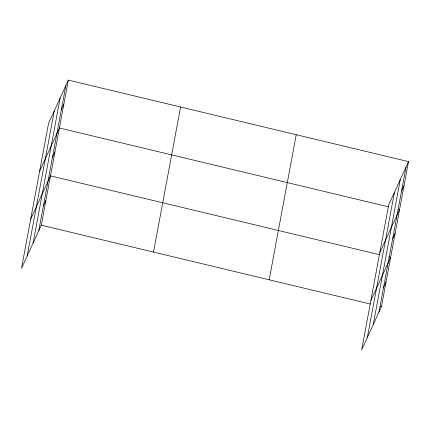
<?xml version="1.0" encoding="UTF-8"?>
<svg xmlns="http://www.w3.org/2000/svg" width="430" height="430" viewBox="0 0 430 430"><rect width="100%" height="100%" fill="white"/><g stroke="black" fill="none" stroke-linecap="round" stroke-linejoin="round"><path stroke-width="0.64" d="M27.203 255.915L54.271 110.838M33.083 243.079L60.146 98.002M38.786 230.614L65.855 85.538M68.338 80.114L48.563 123.302L21.5 268.379L41.275 225.191L68.338 80.114L408.5 161.621L381.437 306.697L361.662 349.886L388.725 204.809L408.5 161.621M153.526 252.087L180.589 107.011M269.18 279.801L296.248 134.724M367.37 337.426L394.434 192.35M373.245 324.585L400.308 179.509M378.954 312.126L406.017 167.05M61.388 109.478L63.871 104.049M39.635 171.178L59.404 127.989L388.602 206.868M52.455 157.353L54.938 151.924M30.702 219.053L50.477 175.865L379.668 254.743M43.387 205.954L45.876 200.525M401.55 190.984L404.033 185.561M379.798 252.684L399.567 209.496L398.277 209.19M392.617 238.86L395.106 233.436M370.864 300.559L390.639 257.371L388.704 256.909M383.555 287.46L386.038 282.037M41.275 225.191L370.466 304.069M380.147 306.391L381.437 306.697"/></g></svg>
